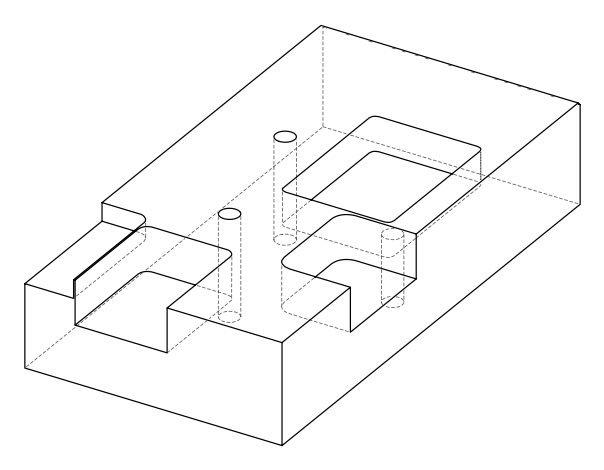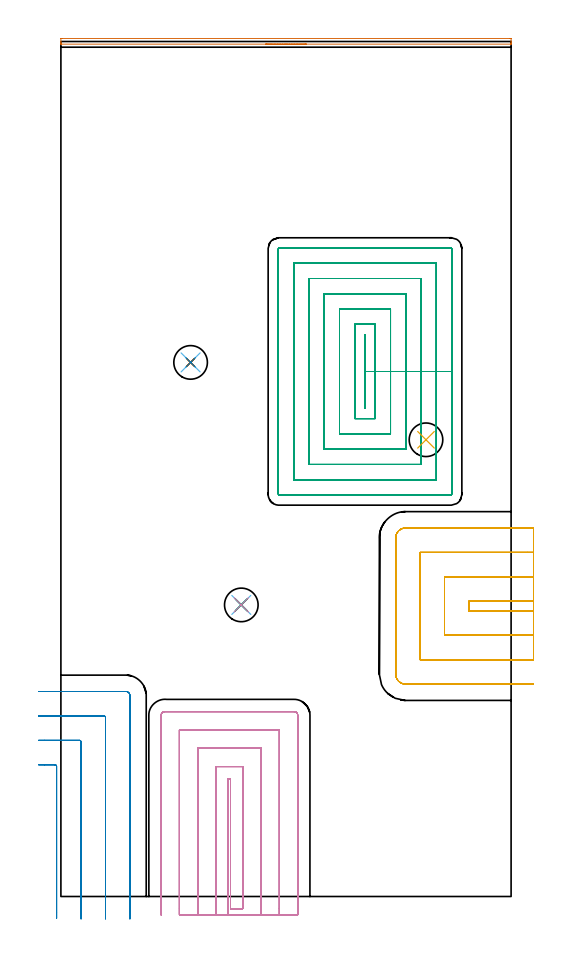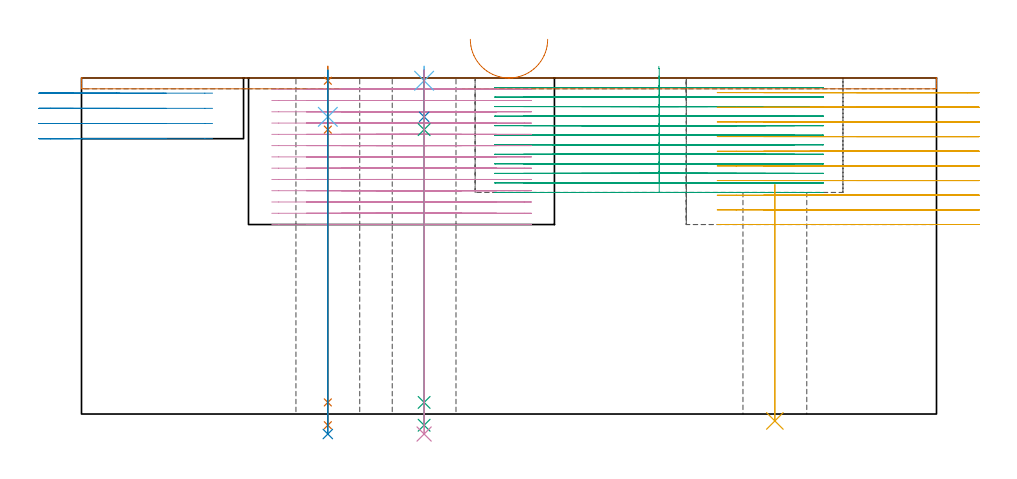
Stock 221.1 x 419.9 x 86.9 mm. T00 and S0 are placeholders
(PLAN: 14 operations, 12 tool changes, 98.9 min)
(1 AREA_MILL | FG_CHAMFER_SURFACE | UGT0205_001 | 1.93 min | 867 mm3)
(2 MILL_CORNER_NOTCH_RECTANGULAR | CORNER_NOTCH_RECTANGULAR | NXT0201_012 | Follow Part, ap 4, ae 75% | 4.24 min | 71181 mm3)
(3 MILL_RECTANGULAR_POCKET | POCKET_RECTANGULAR_STRAIGHT | NXT0201_013 | Follow Part, ap 2.5, ae 75% | 41.69 min | 368966 mm3)
(4 MILL_SLOT | SLOT_PARTIAL_RECTANGULAR | NXT0201_011 | Follow Part, ap 3, ae 75% | 32.51 min | 289227 mm3)
(5 MILL_SLOT_1 | SLOT_PARTIAL_RECTANGULAR_1 | NXT0201_012 | Follow Part, ap 4, ae 75% | 16.53 min | 224630 mm3)
(6 SPOT_DRILL | STEP1HOLE | NXT0321_9005460120000 | 0.03 min | 57 mm3)
(7 SPOT_DRILL_1 | STEP1HOLE_2 | NXT0321_9005460120000 | 0.03 min | 45 mm3)
(8 DRILL_BLIND_HOLE_INTO_CENTER | STEP1HOLE | NXT0301_038 | 0.05 min | 338 mm3)
(9 GUN_DRILL_THROUGH_HOLE | STEP1HOLE | UGT0307_002 | 0.44 min | 2151 mm3)
(10 SPADE_DRILL_TO_ENLARGE_THROUGH_HOLE | STEP1HOLE | UGT0306_007 | 0.38 min | 16089 mm3)
(11 INDEXABLE_INSERT_DRILL_THROUGH_HOLE_FROM_SOLID | STEP1HOLE_1 | NXT0302_004 | 0.25 min | 12231 mm3)
(12 DRILL_BLIND_HOLE_INTO_CENTER_1 | STEP1HOLE_2 | NXT0301_038 | 0.05 min | 314 mm3)
(13 GUN_DRILL_THROUGH_HOLE_1 | STEP1HOLE_2 | UGT0307_002 | 0.44 min | 2157 mm3)
(14 SPADE_DRILL_TO_ENLARGE_THROUGH_HOLE_1 | STEP1HOLE_2 | UGT0306_007 | 0.38 min | 16063 mm3)
(TOOL UGT0205_001 | Chamfer Mill 20 x 3 x 45 deg. | D20 FL50 Z2)
(TOOL NXT0201_012 | ENDMILL 16mm [2P460-1600-NA 1630] | D16 FL38 Z6)
(TOOL NXT0201_013 | ENDMILL 10mm | D10 FL30 Z4)
(TOOL NXT0201_011 | ENDMILL 12mm [2P460-1200-NA 1630] | D12 FL38 Z6)
(TOOL NXT0321_9005460120000 | NC Spot Drill, 142deg, 12mm, Carbide, Uncoated | D12 PA142 FL30 Z2)
(TOOL NXT0301_038 | Carbide Drill 6.7mm [860.1-0670-034A1-MM 2214] | D6.7 PA140 FL53 Z2)
(TOOL UGT0307_002 | Gun Drill 6 mm | D6 PA130 FL24 Z1)
(TOOL UGT0306_007 | Spade Drill 16.5mm | D16.5 PA132 FL10 Z2)
(TOOL NXT0302_004 | Index. Insert Drill 16.5mm [880-D1650L20-05] | D16.5 PA176 FL83 Z2)
(OP 1 AREA_MILL)
G17 G21 G94 G90
T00 M6
G54
G17 G0 G90 X120.55 Y418.6 S1061 M3
G43 Z96.9 H0
G94 G1 X120.512 Z96.028 F250.
X120.398 Z95.163
X120.209 Z94.312
X119.947 Z93.48
X119.613 Z92.674
X119.21 Z91.9
X118.742 Z91.164
X118.21 Z90.472
X117.621 Z89.829
X116.978 Z89.24
X116.286 Z88.708
X115.55 Z88.24
X114.776 Z87.837
X113.97 Z87.503
X113.138 Z87.241
X112.286 Z87.052
X111.422 Z86.938
X110.55 Z86.9
X0.176
X0.01 Y418.603 Z86.888
X0.007 Y418.627 Z86.864
X0. Y419.006 Z86.494
Y419.301 Z86.199
Y420. Z85.495
Y421.235 Z84.262
X0.002 Y421.391 Z84.105
X0.436 Y421.4 Z84.1
X220.477
X220.665 Y421.398 Z84.102
X221.098 Y421.391 Z84.105
X221.1 Y421.235 Z84.262
Y420. Z85.495
Y419.301 Z86.199
Y419.005 Z86.494
X221.093 Y418.627 Z86.864
X221.09 Y418.603 Z86.888
X220.924 Y418.6 Z86.9
X110.55
X109.678 Z86.938
X108.814 Z87.052
X107.962 Z87.241
X107.13 Z87.503
X106.324 Z87.837
X105.55 Z88.24
X104.814 Z88.708
X104.122 Z89.24
X103.479 Z89.829
X102.89 Z90.472
X102.358 Z91.164
X101.89 Z91.9
X101.487 Z92.674
X101.153 Z93.48
X100.891 Z94.312
X100.702 Z95.163
X100.588 Z96.028
X100.55 Z96.9
M5
M2
(OP 2 MILL_CORNER_NOTCH_RECTANGULAR)
G17 G21 G94 G90
T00 M6
G54
G17 G0 G90 X-2.1 Y-10.719 S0 M3
G43 Z96.9 H1
Z82.975
G94 G1 Y-7.719 F250.
Y63.905 F500.
G3 X-2.895 Y64.7 R0.8
G1 X-8.
X-11. F250.
G0 Z96.9
X9.9 Y-11.
Z82.975
G1 Y-8.
Y75.904 F500.
G3 X9.104 Y76.7 R0.8
G1 X-8.
X-11. F250.
G0 Z96.9
X21.9 Y-11.
Z82.975
G1 Y-8.
Y87.904 F500.
G3 X21.104 Y88.7 R0.8
G1 X-8.
X-11. F250.
G0 Z96.9
X33.9 Y-11.
Z82.975
G1 Y-8.
Y98.7 F500.
G3 X31.9 Y100.7 R2.
G1 X-8.
X-11. F250.
G0 Z96.9
X-2.1 Y-10.719
Z79.05
G1 Y-7.719
Y63.905 F500.
G3 X-2.895 Y64.7 R0.8
G1 X-8.
X-11. F250.
G0 Z96.9
X9.9 Y-11.
Z79.05
G1 Y-8.
Y75.904 F500.
G3 X9.104 Y76.7 R0.8
G1 X-8.
X-11. F250.
G0 Z96.9
X21.9 Y-11.
Z79.05
G1 Y-8.
Y87.904 F500.
G3 X21.104 Y88.7 R0.8
G1 X-8.
X-11. F250.
G0 Z96.9
X33.9 Y-11.
Z79.05
G1 Y-8.
Y98.7 F500.
G3 X31.9 Y100.7 R2.
G1 X-8.
X-11. F250.
G0 Z96.9
X-2.1 Y-10.719
Z75.125
G1 Y-7.719
Y63.905 F500.
G3 X-2.895 Y64.7 R0.8
G1 X-8.
X-11. F250.
G0 Z96.9
X9.9 Y-11.
Z75.125
G1 Y-8.
Y75.904 F500.
G3 X9.104 Y76.7 R0.8
G1 X-8.
X-11. F250.
G0 Z96.9
X21.9 Y-11.
Z75.125
G1 Y-8.
Y87.904 F500.
G3 X21.104 Y88.7 R0.8
G1 X-8.
X-11. F250.
G0 Z96.9
X33.9 Y-11.
Z75.125
G1 Y-8.
Y98.7 F500.
G3 X31.9 Y100.7 R2.
G1 X-8.
X-11. F250.
G0 Z96.9
X-2.1 Y-10.719
Z71.2
G1 Y-7.719
Y63.905 F500.
G3 X-2.895 Y64.7 R0.8
G1 X-8.
X-11. F250.
G0 Z96.9
X9.9 Y-11.
Z71.2
G1 Y-8.
Y75.904 F500.
G3 X9.104 Y76.7 R0.8
G1 X-8.
X-11. F250.
G0 Z96.9
X21.9 Y-11.
Z71.2
G1 Y-8.
Y87.904 F500.
G3 X21.104 Y88.7 R0.8
G1 X-8.
X-11. F250.
G0 Z96.9
X33.9 Y-11.
Z71.2
G1 Y-8.
Y98.7 F500.
G3 X31.9 Y100.7 R2.
G1 X-8.
X-11. F250.
G0 Z96.9
M5
M2
(OP 3 MILL_RECTANGULAR_POCKET)
G17 G21 G94 G90
T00 M6
G54
G17 G0 G90 X149.3 Y241.852 S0 M3
G43 Z96.9 H0
Z89.9
G94 G1 Y239.7 Z89.323 F250.
X149.4 Z89.297
Y257.85 Z84.433
Y276. F500.
X149.3
Y239.7
X149.4
Y257.85
X154.4
Y281.
X144.3
Y234.7
X154.4
Y257.85
X161.9
Y288.5
X136.8
Y227.2
X161.9
Y257.85
X169.4
Y296.
X129.3
Y219.7
X169.4
Y257.85
X176.9
Y303.5
X121.8
Y212.2
X176.9
Y257.85
X184.4
Y311.
X114.3
Y204.7
X184.4
Y257.85
X191.9
Y318.2
G3 X191.6 Y318.5 R0.3
G1 X107.1
G3 X106.8 Y318.2 R0.3
G1 Y197.5
G3 X107.1 Y197.2 R0.3
G1 X191.6
G3 X191.9 Y197.5 R0.3
G1 Y257.85
Y258.85
G0 X149.3 Y241.852 Z87.433
G1 Y239.7 Z86.857 F250.
X149.4 Z86.83
Y257.85 Z81.967
Y276. F500.
X149.3
Y239.7
X149.4
Y257.85
X154.4
Y281.
X144.3
Y234.7
X154.4
Y257.85
X161.9
Y288.5
X136.8
Y227.2
X161.9
Y257.85
X169.4
Y296.
X129.3
Y219.7
X169.4
Y257.85
X176.9
Y303.5
X121.8
Y212.2
X176.9
Y257.85
X184.4
Y311.
X114.3
Y204.7
X184.4
Y257.85
X191.9
Y318.2
G3 X191.6 Y318.5 R0.3
G1 X107.1
G3 X106.8 Y318.2 R0.3
G1 Y197.5
G3 X107.1 Y197.2 R0.3
G1 X191.6
G3 X191.9 Y197.5 R0.3
G1 Y257.85
Y258.85
G0 X149.3 Y241.852 Z84.967
G1 Y239.7 Z84.39 F250.
X149.4 Z84.363
Y257.85 Z79.5
Y276. F500.
X149.3
Y239.7
X149.4
Y257.85
X154.4
Y281.
X144.3
Y234.7
X154.4
Y257.85
X161.9
Y288.5
X136.8
Y227.2
X161.9
Y257.85
X169.4
Y296.
X129.3
Y219.7
X169.4
Y257.85
X176.9
Y303.5
X121.8
Y212.2
X176.9
Y257.85
X184.4
Y311.
X114.3
Y204.7
X184.4
Y257.85
X191.9
Y318.2
G3 X191.6 Y318.5 R0.3
G1 X107.1
G3 X106.8 Y318.2 R0.3
G1 Y197.5
G3 X107.1 Y197.2 R0.3
G1 X191.6
G3 X191.9 Y197.5 R0.3
G1 Y257.85
Y258.85
G0 X149.3 Y241.852 Z82.5
G1 Y239.7 Z81.923 F250.
X149.4 Z81.897
Y257.85 Z77.033
Y276. F500.
X149.3
Y239.7
X149.4
Y257.85
X154.4
Y281.
X144.3
Y234.7
X154.4
Y257.85
X161.9
Y288.5
X136.8
Y227.2
X161.9
Y257.85
X169.4
Y296.
X129.3
Y219.7
X169.4
Y257.85
X176.9
Y303.5
X121.8
Y212.2
X176.9
Y257.85
X184.4
Y311.
X114.3
Y204.7
X184.4
Y257.85
X191.9
Y318.2
G3 X191.6 Y318.5 R0.3
G1 X107.1
G3 X106.8 Y318.2 R0.3
G1 Y197.5
G3 X107.1 Y197.2 R0.3
G1 X191.6
G3 X191.9 Y197.5 R0.3
G1 Y257.85
Y258.85
G0 X149.3 Y241.852 Z80.033
G1 Y239.7 Z79.457 F250.
X149.4 Z79.43
Y257.85 Z74.567
Y276. F500.
X149.3
Y239.7
X149.4
Y257.85
X154.4
Y281.
X144.3
Y234.7
X154.4
Y257.85
X161.9
Y288.5
X136.8
Y227.2
X161.9
Y257.85
X169.4
Y296.
X129.3
Y219.7
X169.4
Y257.85
X176.9
Y303.5
X121.8
Y212.2
X176.9
Y257.85
X184.4
Y311.
X114.3
Y204.7
X184.4
Y257.85
X191.9
Y318.2
G3 X191.6 Y318.5 R0.3
G1 X107.1
G3 X106.8 Y318.2 R0.3
G1 Y197.5
G3 X107.1 Y197.2 R0.3
G1 X191.6
G3 X191.9 Y197.5 R0.3
G1 Y257.85
Y258.85
G0 X149.3 Y241.852 Z77.567
G1 Y239.7 Z76.99 F250.
X149.4 Z76.963
Y257.85 Z72.1
Y276. F500.
X149.3
Y239.7
X149.4
Y257.85
X154.4
Y281.
X144.3
Y234.7
X154.4
Y257.85
X161.9
Y288.5
X136.8
Y227.2
X161.9
Y257.85
X169.4
Y296.
X129.3
Y219.7
X169.4
Y257.85
X176.9
Y303.5
X121.8
Y212.2
X176.9
Y257.85
X184.4
Y311.
X114.3
Y204.7
X184.4
Y257.85
X191.9
Y318.2
G3 X191.6 Y318.5 R0.3
G1 X107.1
G3 X106.8 Y318.2 R0.3
G1 Y197.5
G3 X107.1 Y197.2 R0.3
G1 X191.6
G3 X191.9 Y197.5 R0.3
G1 Y257.85
Y258.85
G0 X149.3 Y241.852 Z75.1
G1 Y239.7 Z74.523 F250.
X149.4 Z74.497
Y257.85 Z69.633
Y276. F500.
X149.3
Y239.7
X149.4
Y257.85
X154.4
Y281.
X144.3
Y234.7
X154.4
Y257.85
X161.9
Y288.5
X136.8
Y227.2
X161.9
Y257.85
X169.4
Y296.
X129.3
Y219.7
X169.4
Y257.85
X176.9
Y303.5
X121.8
Y212.2
X176.9
Y257.85
X184.4
Y311.
X114.3
Y204.7
X184.4
Y257.85
X191.9
Y318.2
G3 X191.6 Y318.5 R0.3
G1 X107.1
G3 X106.8 Y318.2 R0.3
G1 Y197.5
G3 X107.1 Y197.2 R0.3
G1 X191.6
G3 X191.9 Y197.5 R0.3
G1 Y257.85
Y258.85
G0 X149.3 Y241.852 Z72.633
G1 Y239.7 Z72.057 F250.
X149.4 Z72.03
Y257.85 Z67.167
Y276. F500.
X149.3
Y239.7
X149.4
Y257.85
X154.4
Y281.
X144.3
Y234.7
X154.4
Y257.85
X161.9
Y288.5
X136.8
Y227.2
X161.9
Y257.85
X169.4
Y296.
X129.3
Y219.7
X169.4
Y257.85
X176.9
Y303.5
X121.8
Y212.2
X176.9
Y257.85
X184.4
Y311.
X114.3
Y204.7
X184.4
Y257.85
X191.9
Y318.2
G3 X191.6 Y318.5 R0.3
G1 X107.1
G3 X106.8 Y318.2 R0.3
G1 Y197.5
G3 X107.1 Y197.2 R0.3
G1 X191.6
G3 X191.9 Y197.5 R0.3
G1 Y257.85
Y258.85
G0 X149.3 Y241.852 Z70.167
G1 Y239.7 Z69.59 F250.
X149.4 Z69.563
Y257.85 Z64.7
Y276. F500.
X149.3
Y239.7
X149.4
Y257.85
X154.4
Y281.
X144.3
Y234.7
X154.4
Y257.85
X161.9
Y288.5
X136.8
Y227.2
X161.9
Y257.85
X169.4
Y296.
X129.3
Y219.7
X169.4
Y257.85
X176.9
Y303.5
X121.8
Y212.2
X176.9
Y257.85
X184.4
Y311.
X114.3
Y204.7
X184.4
Y257.85
X191.9
Y318.2
G3 X191.6 Y318.5 R0.3
G1 X107.1
G3 X106.8 Y318.2 R0.3
G1 Y197.5
G3 X107.1 Y197.2 R0.3
G1 X191.6
G3 X191.9 Y197.5 R0.3
G1 Y257.85
Y258.85
G0 X149.3 Y241.852 Z67.7
G1 Y239.7 Z67.123 F250.
X149.4 Z67.097
Y257.85 Z62.233
Y276. F500.
X149.3
Y239.7
X149.4
Y257.85
X154.4
Y281.
X144.3
Y234.7
X154.4
Y257.85
X161.9
Y288.5
X136.8
Y227.2
X161.9
Y257.85
X169.4
Y296.
X129.3
Y219.7
X169.4
Y257.85
X176.9
Y303.5
X121.8
Y212.2
X176.9
Y257.85
X184.4
Y311.
X114.3
Y204.7
X184.4
Y257.85
X191.9
Y318.2
G3 X191.6 Y318.5 R0.3
G1 X107.1
G3 X106.8 Y318.2 R0.3
G1 Y197.5
G3 X107.1 Y197.2 R0.3
G1 X191.6
G3 X191.9 Y197.5 R0.3
G1 Y257.85
Y258.85
G0 X149.3 Y241.852 Z65.233
G1 Y239.7 Z64.657 F250.
X149.4 Z64.63
Y257.85 Z59.767
Y276. F500.
X149.3
Y239.7
X149.4
Y257.85
X154.4
Y281.
X144.3
Y234.7
X154.4
Y257.85
X161.9
Y288.5
X136.8
Y227.2
X161.9
Y257.85
X169.4
Y296.
X129.3
Y219.7
X169.4
Y257.85
X176.9
Y303.5
X121.8
Y212.2
X176.9
Y257.85
X184.4
Y311.
X114.3
Y204.7
X184.4
Y257.85
X191.9
Y318.2
G3 X191.6 Y318.5 R0.3
G1 X107.1
G3 X106.8 Y318.2 R0.3
G1 Y197.5
G3 X107.1 Y197.2 R0.3
G1 X191.6
G3 X191.9 Y197.5 R0.3
G1 Y257.85
Y258.85
G0 X149.3 Y241.852 Z62.767
G1 Y239.7 Z62.19 F250.
X149.4 Z62.163
Y257.85 Z57.3
Y276. F500.
X149.3
Y239.7
X149.4
Y257.85
X154.4
Y281.
X144.3
Y234.7
X154.4
Y257.85
X161.9
Y288.5
X136.8
Y227.2
X161.9
Y257.85
X169.4
Y296.
X129.3
Y219.7
X169.4
Y257.85
X176.9
Y303.5
X121.8
Y212.2
X176.9
Y257.85
X184.4
Y311.
X114.3
Y204.7
X184.4
Y257.85
X191.9
Y318.2
G3 X191.6 Y318.5 R0.3
G1 X107.1
G3 X106.8 Y318.2 R0.3
G1 Y197.5
G3 X107.1 Y197.2 R0.3
G1 X191.6
G3 X191.9 Y197.5 R0.3
G1 Y257.85
Y258.85
G0 Z96.9
M5
M2
(OP 4 MILL_SLOT)
G17 G21 G94 G90
T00 M6
G54
G17 G0 G90 X82.2 Y-9. S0 M3
G43 Z96.9 H1
Z83.985
G94 G1 Y-6. F250.
Y57.8 F500.
X83.3
Y-6.
X89.3
Y63.8
X76.2
Y-6.
Y-9. F250.
X98.3
Y-6.
Y72.8 F500.
X67.2
Y-6.
Y-9. F250.
X107.3
Y-6.
Y81.8 F500.
X58.2
Y-6.
Y-9. F250.
X116.3
Y-6.
Y89. F500.
G3 X114.5 Y90.8 R1.8
G1 X51.
G3 X49.2 Y89. R1.8
G1 Y-6.
Y-9. F250.
G0 X82.2 Z81.069
G1 Y-6.
Y57.8 F500.
X83.3
Y-6.
X89.3
Y63.8
X76.2
Y-6.
Y-9. F250.
X98.3
Y-6.
Y72.8 F500.
X67.2
Y-6.
Y-9. F250.
X107.3
Y-6.
Y81.8 F500.
X58.2
Y-6.
Y-9. F250.
X116.3
Y-6.
Y89. F500.
G3 X114.5 Y90.8 R1.8
G1 X51.
G3 X49.2 Y89. R1.8
G1 Y-6.
Y-9. F250.
G0 X82.2 Z78.154
G1 Y-6.
Y57.8 F500.
X83.3
Y-6.
X89.3
Y63.8
X76.2
Y-6.
Y-9. F250.
X98.3
Y-6.
Y72.8 F500.
X67.2
Y-6.
Y-9. F250.
X107.3
Y-6.
Y81.8 F500.
X58.2
Y-6.
Y-9. F250.
X116.3
Y-6.
Y89. F500.
G3 X114.5 Y90.8 R1.8
G1 X51.
G3 X49.2 Y89. R1.8
G1 Y-6.
Y-9. F250.
G0 X82.2 Z75.238
G1 Y-6.
Y57.8 F500.
X83.3
Y-6.
X89.3
Y63.8
X76.2
Y-6.
Y-9. F250.
X98.3
Y-6.
Y72.8 F500.
X67.2
Y-6.
Y-9. F250.
X107.3
Y-6.
Y81.8 F500.
X58.2
Y-6.
Y-9. F250.
X116.3
Y-6.
Y89. F500.
G3 X114.5 Y90.8 R1.8
G1 X51.
G3 X49.2 Y89. R1.8
G1 Y-6.
Y-9. F250.
G0 X82.2 Z72.323
G1 Y-6.
Y57.8 F500.
X83.3
Y-6.
X89.3
Y63.8
X76.2
Y-6.
Y-9. F250.
X98.3
Y-6.
Y72.8 F500.
X67.2
Y-6.
Y-9. F250.
X107.3
Y-6.
Y81.8 F500.
X58.2
Y-6.
Y-9. F250.
X116.3
Y-6.
Y89. F500.
G3 X114.5 Y90.8 R1.8
G1 X51.
G3 X49.2 Y89. R1.8
G1 Y-6.
Y-9. F250.
G0 X82.2 Z69.408
G1 Y-6.
Y57.8 F500.
X83.3
Y-6.
X89.3
Y63.8
X76.2
Y-6.
Y-9. F250.
X98.3
Y-6.
Y72.8 F500.
X67.2
Y-6.
Y-9. F250.
X107.3
Y-6.
Y81.8 F500.
X58.2
Y-6.
Y-9. F250.
X116.3
Y-6.
Y89. F500.
G3 X114.5 Y90.8 R1.8
G1 X51.
G3 X49.2 Y89. R1.8
G1 Y-6.
Y-9. F250.
G0 X82.2 Z66.492
G1 Y-6.
Y57.8 F500.
X83.3
Y-6.
X89.3
Y63.8
X76.2
Y-6.
Y-9. F250.
X98.3
Y-6.
Y72.8 F500.
X67.2
Y-6.
Y-9. F250.
X107.3
Y-6.
Y81.8 F500.
X58.2
Y-6.
Y-9. F250.
X116.3
Y-6.
Y89. F500.
G3 X114.5 Y90.8 R1.8
G1 X51.
G3 X49.2 Y89. R1.8
G1 Y-6.
Y-9. F250.
G0 X82.2 Z63.577
G1 Y-6.
Y57.8 F500.
X83.3
Y-6.
X89.3
Y63.8
X76.2
Y-6.
Y-9. F250.
X98.3
Y-6.
Y72.8 F500.
X67.2
Y-6.
Y-9. F250.
X107.3
Y-6.
Y81.8 F500.
X58.2
Y-6.
Y-9. F250.
X116.3
Y-6.
Y89. F500.
G3 X114.5 Y90.8 R1.8
G1 X51.
G3 X49.2 Y89. R1.8
G1 Y-6.
Y-9. F250.
G0 X82.2 Z60.662
G1 Y-6.
Y57.8 F500.
X83.3
Y-6.
X89.3
Y63.8
X76.2
Y-6.
Y-9. F250.
X98.3
Y-6.
Y72.8 F500.
X67.2
Y-6.
Y-9. F250.
X107.3
Y-6.
Y81.8 F500.
X58.2
Y-6.
Y-9. F250.
X116.3
Y-6.
Y89. F500.
G3 X114.5 Y90.8 R1.8
G1 X51.
G3 X49.2 Y89. R1.8
G1 Y-6.
Y-9. F250.
G0 X82.2 Z57.746
G1 Y-6.
Y57.8 F500.
X83.3
Y-6.
X89.3
Y63.8
X76.2
Y-6.
Y-9. F250.
X98.3
Y-6.
Y72.8 F500.
X67.2
Y-6.
Y-9. F250.
X107.3
Y-6.
Y81.8 F500.
X58.2
Y-6.
Y-9. F250.
X116.3
Y-6.
Y89. F500.
G3 X114.5 Y90.8 R1.8
G1 X51.
G3 X49.2 Y89. R1.8
G1 Y-6.
Y-9. F250.
G0 X82.2 Z54.831
G1 Y-6.
Y57.8 F500.
X83.3
Y-6.
X89.3
Y63.8
X76.2
Y-6.
Y-9. F250.
X98.3
Y-6.
Y72.8 F500.
X67.2
Y-6.
Y-9. F250.
X107.3
Y-6.
Y81.8 F500.
X58.2
Y-6.
Y-9. F250.
X116.3
Y-6.
Y89. F500.
G3 X114.5 Y90.8 R1.8
G1 X51.
G3 X49.2 Y89. R1.8
G1 Y-6.
Y-9. F250.
G0 X82.2 Z51.915
G1 Y-6.
Y57.8 F500.
X83.3
Y-6.
X89.3
Y63.8
X76.2
Y-6.
Y-9. F250.
X98.3
Y-6.
Y72.8 F500.
X67.2
Y-6.
Y-9. F250.
X107.3
Y-6.
Y81.8 F500.
X58.2
Y-6.
Y-9. F250.
X116.3
Y-6.
Y89. F500.
G3 X114.5 Y90.8 R1.8
G1 X51.
G3 X49.2 Y89. R1.8
G1 Y-6.
Y-9. F250.
G0 X82.2 Z49.
G1 Y-6.
Y57.8 F500.
X83.3
Y-6.
X89.3
Y63.8
X76.2
Y-6.
Y-9. F250.
X98.3
Y-6.
Y72.8 F500.
X67.2
Y-6.
Y-9. F250.
X107.3
Y-6.
Y81.8 F500.
X58.2
Y-6.
Y-9. F250.
X116.3
Y-6.
Y89. F500.
G3 X114.5 Y90.8 R1.8
G1 X51.
G3 X49.2 Y89. R1.8
G1 Y-6.
Y-9. F250.
G0 Z96.9
M5
M2
(OP 5 MILL_SLOT_1)
G17 G21 G94 G90
T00 M6
G54
G17 G0 G90 X232.1 Y145. S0 M3
G43 Z96.9 H1
Z83.11
G94 G1 X229.1 F250.
X200.4 F500.
Y140.3
X229.1
X232.1 F250.
Y157.
X229.1
X188.4 F500.
Y128.3
X229.1
X232.1 F250.
Y169.
X229.1
X176.4 F500.
Y116.3
X229.1
X232.1 F250.
Y181.
X229.1
X169.3 F500.
G3 X164.4 Y176.1 R4.9
G1 Y109.2
G3 X169.3 Y104.3 R4.9
G1 X229.1
X232.1 F250.
G0 Y145. Z79.32
G1 X229.1
X200.4 F500.
Y140.3
X229.1
X232.1 F250.
Y157.
X229.1
X188.4 F500.
Y128.3
X229.1
X232.1 F250.
Y169.
X229.1
X176.4 F500.
Y116.3
X229.1
X232.1 F250.
Y181.
X229.1
X169.3 F500.
G3 X164.4 Y176.1 R4.9
G1 Y109.2
G3 X169.3 Y104.3 R4.9
G1 X229.1
X232.1 F250.
G0 Y145. Z75.53
G1 X229.1
X200.4 F500.
Y140.3
X229.1
X232.1 F250.
Y157.
X229.1
X188.4 F500.
Y128.3
X229.1
X232.1 F250.
Y169.
X229.1
X176.4 F500.
Y116.3
X229.1
X232.1 F250.
Y181.
X229.1
X169.3 F500.
G3 X164.4 Y176.1 R4.9
G1 Y109.2
G3 X169.3 Y104.3 R4.9
G1 X229.1
X232.1 F250.
G0 Y145. Z71.74
G1 X229.1
X200.4 F500.
Y140.3
X229.1
X232.1 F250.
Y157.
X229.1
X188.4 F500.
Y128.3
X229.1
X232.1 F250.
Y169.
X229.1
X176.4 F500.
Y116.3
X229.1
X232.1 F250.
Y181.
X229.1
X169.3 F500.
G3 X164.4 Y176.1 R4.9
G1 Y109.2
G3 X169.3 Y104.3 R4.9
G1 X229.1
X232.1 F250.
G0 Y145. Z67.95
G1 X229.1
X200.4 F500.
Y140.3
X229.1
X232.1 F250.
Y157.
X229.1
X188.4 F500.
Y128.3
X229.1
X232.1 F250.
Y169.
X229.1
X176.4 F500.
Y116.3
X229.1
X232.1 F250.
Y181.
X229.1
X169.3 F500.
G3 X164.4 Y176.1 R4.9
G1 Y109.2
G3 X169.3 Y104.3 R4.9
G1 X229.1
X232.1 F250.
G0 Y145. Z64.16
G1 X229.1
X200.4 F500.
Y140.3
X229.1
X232.1 F250.
Y157.
X229.1
X188.4 F500.
Y128.3
X229.1
X232.1 F250.
Y169.
X229.1
X176.4 F500.
Y116.3
X229.1
X232.1 F250.
Y181.
X229.1
X169.3 F500.
G3 X164.4 Y176.1 R4.9
G1 Y109.2
G3 X169.3 Y104.3 R4.9
G1 X229.1
X232.1 F250.
G0 Y145. Z60.37
G1 X229.1
X200.4 F500.
Y140.3
X229.1
X232.1 F250.
Y157.
X229.1
X188.4 F500.
Y128.3
X229.1
X232.1 F250.
Y169.
X229.1
X176.4 F500.
Y116.3
X229.1
X232.1 F250.
Y181.
X229.1
X169.3 F500.
G3 X164.4 Y176.1 R4.9
G1 Y109.2
G3 X169.3 Y104.3 R4.9
G1 X229.1
X232.1 F250.
G0 Y145. Z56.58
G1 X229.1
X200.4 F500.
Y140.3
X229.1
X232.1 F250.
Y157.
X229.1
X188.4 F500.
Y128.3
X229.1
X232.1 F250.
Y169.
X229.1
X176.4 F500.
Y116.3
X229.1
X232.1 F250.
Y181.
X229.1
X169.3 F500.
G3 X164.4 Y176.1 R4.9
G1 Y109.2
G3 X169.3 Y104.3 R4.9
G1 X229.1
X232.1 F250.
G0 Y145. Z52.79
G1 X229.1
X200.4 F500.
Y140.3
X229.1
X232.1 F250.
Y157.
X229.1
X188.4 F500.
Y128.3
X229.1
X232.1 F250.
Y169.
X229.1
X176.4 F500.
Y116.3
X229.1
X232.1 F250.
Y181.
X229.1
X169.3 F500.
G3 X164.4 Y176.1 R4.9
G1 Y109.2
G3 X169.3 Y104.3 R4.9
G1 X229.1
X232.1 F250.
G0 Y145. Z49.
G1 X229.1
X200.4 F500.
Y140.3
X229.1
X232.1 F250.
Y157.
X229.1
X188.4 F500.
Y128.3
X229.1
X232.1 F250.
Y169.
X229.1
X176.4 F500.
Y116.3
X229.1
X232.1 F250.
Y181.
X229.1
X169.3 F500.
G3 X164.4 Y176.1 R4.9
G1 Y109.2
G3 X169.3 Y104.3 R4.9
G1 X229.1
X232.1 F250.
G0 Z96.9
M5
M2
(OP 6 SPOT_DRILL)
G17 G21 G94 G90
T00 M6
G54
G17 G0 G90 X88.6 Y143.2 S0 M3
G43 Z96.9 H0
G94 G81 G98 Z86.186 F250. R89.9
G80
M5
M2
(OP 7 SPOT_DRILL_1)
G17 G21 G94 G90
T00 M6
G54
G17 G0 G90 X63.7 Y262.3 S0 M3
G43 Z96.9 H0
G94 G81 G98 Z86.186 F250. R89.9
G80
M5
M2
(OP 8 DRILL_BLIND_HOLE_INTO_CENTER)
G17 G21 G94 G90
T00 M6
G54
G17 G0 G90 X88.6 Y143.2 S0 M3
G43 Z96.9 H1
G94 G81 G98 Z76.85 F250. R88.9
G80
M5
M2
(OP 9 GUN_DRILL_THROUGH_HOLE)
G17 G21 G94 G90
T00 M6
G54
G17 G0 G90 X88.6 Y143.2 M8
G43 Z96.9 H0
Z86.657
S716 M3
G94 G1 Z73.543 F125. M26
G4 X.084
Z3. F250.
G4 X.084
Z-2.899 F125.
G4 X.084
M5
M9
G0 Z86.657
Z96.9
M2
(OP 10 SPADE_DRILL_TO_ENLARGE_THROUGH_HOLE)
G17 G21 G94 G90
T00 M6
G54
G17 G0 G90 X88.6 Y143.2 S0 M3
G43 Z96.9 H0
G94 G73 G98 Z-5.173 F250. Q15.346 R88.9
G80
M5
M2
(OP 11 INDEXABLE_INSERT_DRILL_THROUGH_HOLE_FROM_SOLID)
G17 G21 G94 G90
T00 M6
G54
G17 G0 G90 X179.3 Y224.3 S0 M3
G43 Z96.9 H1
G94 G81 G98 Z-1.788 F250. R59.3
G80
M5
M2
(OP 12 DRILL_BLIND_HOLE_INTO_CENTER_1)
G17 G21 G94 G90
T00 M6
G54
G17 G0 G90 X63.7 Y262.3 S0 M3
G43 Z96.9 H1
G94 G81 G98 Z76.85 F250. R88.9
G80
M5
M2
(OP 13 GUN_DRILL_THROUGH_HOLE_1)
G17 G21 G94 G90
T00 M6
G54
G17 G0 G90 X63.7 Y262.3 M8
G43 Z96.9 H0
Z86.657
S716 M3
G94 G1 Z73.543 F125. M26
G4 X.084
Z3. F250.
G4 X.084
Z-2.899 F125.
G4 X.084
M5
M9
G0 Z86.657
Z96.9
M2
(OP 14 SPADE_DRILL_TO_ENLARGE_THROUGH_HOLE_1)
G17 G21 G94 G90
T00 M6
G54
G17 G0 G90 X63.7 Y262.3 S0 M3
G43 Z96.9 H0
G94 G73 G98 Z-5.173 F250. Q15.346 R88.9
G80
M5
M2
